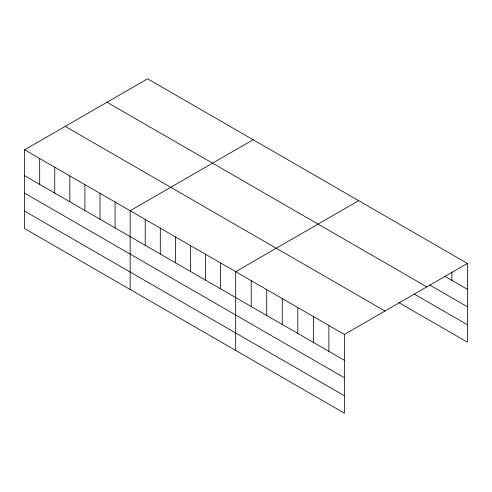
<?xml version="1.0" encoding="UTF-8"?>
<svg xmlns="http://www.w3.org/2000/svg" width="492" height="492" viewBox="0 0 492 492"><rect width="100%" height="100%" fill="white"/><g stroke="black" fill="none" stroke-linecap="round" stroke-linejoin="round"><path stroke-width="0.74" d="M24.6 149.808L344.412 334.455L344.412 413.194L24.6 228.552L24.6 149.808L147.588 78.806L467.4 263.448L467.4 342.192L398.791 302.58M253.122 139.734L130.14 210.742L130.14 289.487M358.662 200.668L235.68 271.676L235.68 350.415M344.412 334.455L467.4 263.448M444.75 276.246L467.4 289.327M429.86 285.096L467.4 306.768M106.998 102.238L426.816 286.879M414.326 294.105L467.4 324.745M65.184 126.376L385.002 311.024M24.6 175.687L344.412 360.328M24.6 193.135L344.412 377.776M24.6 211.105L344.412 395.752M451.865 271.984L451.865 280.354M328.877 325.483L328.877 351.362M313.349 316.516L313.349 342.395M297.814 307.549L297.814 333.422M282.279 298.576L282.279 324.456M266.744 289.61L266.744 315.489M251.209 280.643L251.209 306.522M220.6 262.968L220.6 288.847M205.521 254.266L205.521 280.145M190.447 245.557L190.447 271.436M175.367 236.855L175.367 262.734M160.294 228.153L160.294 254.026M145.214 219.444L145.214 245.323M115.06 202.04L115.06 227.913M99.987 193.331L99.987 219.211M84.907 184.629L84.907 210.502M69.833 175.921L69.833 201.8M54.753 167.218L54.753 193.098M39.68 158.516L39.68 184.389"/></g></svg>
